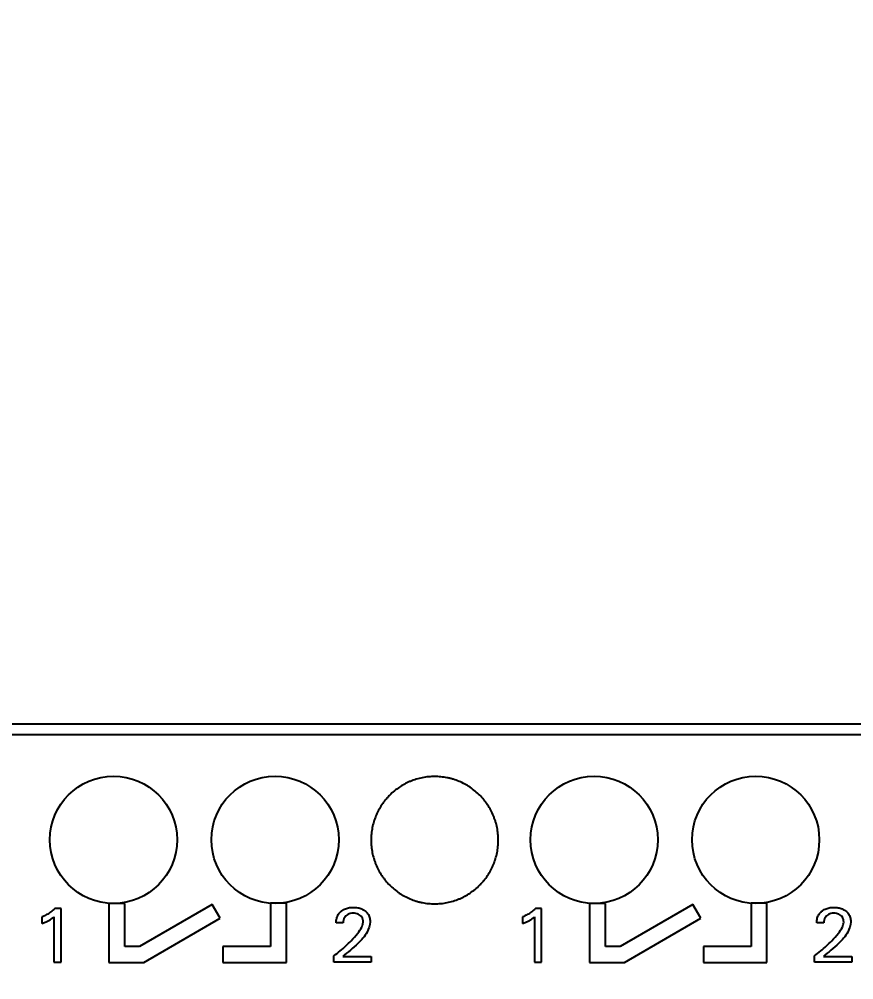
# Model space of a CAD drawing. Extents: x 0 to 420, y 0 to 297.
# Drawn here: x 113.16 to 139.41, y 157.65 to 187.83 of the extents above; entities that cross this region are included whole.
import ezdxf

# ---------------------------------------------------------------- set-up
doc = ezdxf.new("R2010")
doc.units = 0
doc.header["$LTSCALE"] = 23.1
for name, color, linetype in [('10000_FRONT', 7, 'CONTINUOUS'), ('10100_DIM_FRONT', 7, 'CONTINUOUS'), ('10500_FRONT_LABELING', 7, 'CONTINUOUS')]:
    doc.layers.add(name, color=color, linetype=linetype)
doc.styles.get("Standard").update_dxf_attribs({"font": 'txt', "width": 0.8})
doc.dimstyles.new('DIMSTYLE_1', dxfattribs={"dimtxt": 3.5, "dimasz": 3.5, "dimexe": 0.18, "dimexo": 0.0625, "dimgap": 0.09, "dimtad": 1, "dimtxsty": 'STANDARD', "dimcen": 0.09, "dimazin": 3, "dimtp": 0.05, "dimtm": 0.05, "dimtfac": 1, "dimtofl": 0, "dimtmove": 0, "dimatfit": 3, "dimtolj": 1})

# ---------------------------------------------------------------- blocks, each defined once
blk = doc.blocks.new('*D1')
at = {"layer": '10100_DIM_FRONT', "linetype": 'CONTINUOUS'}
for p, q in [((161.977533, 187.833527), (161.977533, 124.539487)), ((82.477533, 147.384527), (82.477533, 124.539487)), ((82.477533, 126.539487), (122.227533, 126.539487)), ((161.977533, 126.539487), (122.227533, 126.539487))]:
    blk.add_line(p, q, dxfattribs=at)
for points in [[(85.977533, 127.039487), (82.477533, 126.539487), (85.977533, 126.039487)], [(158.477533, 126.039487), (161.977533, 126.539487), (158.477533, 127.039487)]]:
    blk.add_solid(points, dxfattribs=at)
at = {"layer": '10100_DIM_FRONT', "linetype": 'CONTINUOUS', "width": 0.714286}
blk.add_text('79,5', height=3.5, dxfattribs=at).set_placement((118.396875, 127.414487))

msp = doc.modelspace()

# ---------------------------------------------------------------- linework, layer by layer
at = {"layer": '10000_FRONT', "color": 7, "linetype": 'CONTINUOUS'}
for p, q in [((90.478, 165.687), (161.978, 165.687)), ((90.478, 165.354), (161.978, 165.354)), ((115.986, 160.049), (115.986, 158.195)), ((116.482, 160.049), (115.986, 160.049)), ((116.482, 158.696), (116.482, 160.049)), ((119.233, 160.014), (116.948, 158.696)), ((119.482, 159.58), (119.233, 160.014)), ((121.063, 160.055), (121.063, 158.695)), ((121.563, 160.055), (121.063, 160.055)), ((121.563, 158.195), (121.563, 160.055)), ((131.097, 160.049), (131.097, 158.195)), ((131.594, 160.049), (131.097, 160.049)), ((131.594, 158.696), (131.594, 160.049)), ((134.344, 160.014), (132.06, 158.696)), ((134.594, 159.58), (134.344, 160.014)), ((136.175, 160.055), (136.175, 158.695)), ((136.675, 160.055), (136.175, 160.055)), ((136.675, 158.195), (136.675, 160.055)), ((117.081, 158.195), (119.482, 159.58)), ((132.192, 158.195), (134.594, 159.58)), ((116.948, 158.696), (116.482, 158.696)), ((119.563, 158.695), (119.563, 158.195)), ((121.063, 158.695), (119.563, 158.695)), ((132.06, 158.696), (131.594, 158.696)), ((134.675, 158.695), (134.675, 158.195)), ((136.175, 158.695), (134.675, 158.695)), ((115.986, 158.195), (117.081, 158.195)), ((119.563, 158.195), (121.563, 158.195)), ((131.097, 158.195), (132.192, 158.195)), ((134.675, 158.195), (136.675, 158.195))]:
    msp.add_line(p, q, dxfattribs=at)
for centre in [(116.129, 162.046), (121.209, 162.046), (131.241, 162.046), (136.321, 162.046)]:
    msp.add_circle(centre, 2, dxfattribs=at)
for points, knots in [([(128.228, 162.035), (128.228, 162.1), (128.224, 162.166), (128.211, 162.296), (128.202, 162.36), (128.177, 162.488), (128.161, 162.551), (128.132, 162.645), (128.122, 162.676), (128.1, 162.738), (128.088, 162.769), (128.051, 162.86), (127.995, 162.977), (127.928, 163.089), (127.874, 163.171), (127.855, 163.198), (127.816, 163.25), (127.796, 163.276), (127.733, 163.353), (127.689, 163.401), (127.551, 163.54), (127.45, 163.623), (127.314, 163.714), (127.286, 163.732), (127.229, 163.766), (127.201, 163.782), (127.114, 163.829), (127.055, 163.857), (126.935, 163.907), (126.873, 163.929), (126.779, 163.957), (126.748, 163.966), (126.684, 163.982), (126.651, 163.989), (126.554, 164.009), (126.425, 164.028), (126.295, 164.034), (126.164, 164.035), (126.099, 164.031), (126, 164.022), (125.967, 164.018), (125.902, 164.008), (125.87, 164.003), (125.773, 163.983), (125.71, 163.968), (125.585, 163.93), (125.524, 163.908), (125.433, 163.87), (125.403, 163.857), (125.358, 163.836), (125.343, 163.829), (125.314, 163.814), (125.241, 163.776), (125.171, 163.734), (125.008, 163.625), (124.907, 163.542), (124.79, 163.426), (124.768, 163.402), (124.723, 163.353), (124.702, 163.328), (124.64, 163.253), (124.601, 163.2), (124.529, 163.092), (124.495, 163.036), (124.449, 162.949), (124.434, 162.92), (124.406, 162.86), (124.392, 162.83), (124.355, 162.739), (124.311, 162.617), (124.279, 162.49), (124.26, 162.394), (124.254, 162.362), (124.245, 162.297), (124.241, 162.265), (124.231, 162.166), (124.228, 162.1), (124.228, 162.035)], [0, 0, 0, 0, 0.03125, 0.03125, 0.0625, 0.0625, 0.09375, 0.09375, 0.109375, 0.109375, 0.125, 0.125, 0.15625, 0.1875, 0.1875, 0.203125, 0.203125, 0.21875, 0.21875, 0.25, 0.25, 0.3125, 0.3125, 0.328125, 0.328125, 0.34375, 0.34375, 0.375, 0.375, 0.40625, 0.40625, 0.421875, 0.421875, 0.4375, 0.4375, 0.46875, 0.5, 0.5, 0.53125, 0.53125, 0.546875, 0.546875, 0.5625, 0.5625, 0.59375, 0.59375, 0.625, 0.625, 0.640625, 0.640625, 0.648438, 0.648438, 0.65625, 0.6875, 0.6875, 0.75, 0.75, 0.765625, 0.765625, 0.78125, 0.78125, 0.8125, 0.8125, 0.84375, 0.84375, 0.859375, 0.859375, 0.875, 0.875, 0.90625, 0.9375, 0.9375, 0.953125, 0.953125, 0.96875, 0.96875, 1, 1, 1, 1]), ([(124.228, 162.035), (124.228, 161.969), (124.231, 161.903), (124.244, 161.773), (124.253, 161.709), (124.278, 161.582), (124.294, 161.518), (124.323, 161.424), (124.333, 161.393), (124.355, 161.331), (124.367, 161.3), (124.404, 161.209), (124.46, 161.092), (124.527, 160.98), (124.581, 160.898), (124.6, 160.872), (124.639, 160.819), (124.659, 160.793), (124.722, 160.716), (124.766, 160.668), (124.904, 160.529), (125.005, 160.446), (125.128, 160.364), (125.141, 160.355), (125.169, 160.337), (125.183, 160.329), (125.226, 160.303), (125.254, 160.287), (125.341, 160.241), (125.4, 160.213), (125.52, 160.163), (125.582, 160.14), (125.676, 160.112), (125.707, 160.103), (125.771, 160.087), (125.804, 160.08), (125.901, 160.06), (126.03, 160.041), (126.16, 160.035), (126.291, 160.034), (126.356, 160.038), (126.455, 160.047), (126.488, 160.051), (126.553, 160.061), (126.585, 160.067), (126.682, 160.086), (126.745, 160.102), (126.87, 160.139), (126.931, 160.161), (127.022, 160.199), (127.052, 160.212), (127.097, 160.233), (127.112, 160.241), (127.141, 160.255), (127.214, 160.293), (127.285, 160.335), (127.447, 160.444), (127.548, 160.527), (127.665, 160.643), (127.688, 160.667), (127.732, 160.716), (127.753, 160.741), (127.815, 160.817), (127.854, 160.869), (127.926, 160.977), (127.96, 161.033), (128.006, 161.12), (128.021, 161.149), (128.049, 161.209), (128.063, 161.239), (128.1, 161.33), (128.144, 161.452), (128.176, 161.579), (128.195, 161.675), (128.201, 161.707), (128.21, 161.772), (128.215, 161.804), (128.224, 161.903), (128.228, 161.969), (128.228, 162.035)], [0, 0, 0, 0, 0.03125, 0.03125, 0.0625, 0.0625, 0.09375, 0.09375, 0.109375, 0.109375, 0.125, 0.125, 0.15625, 0.1875, 0.1875, 0.203125, 0.203125, 0.21875, 0.21875, 0.25, 0.25, 0.3125, 0.3125, 0.320312, 0.320312, 0.328125, 0.328125, 0.34375, 0.34375, 0.375, 0.375, 0.40625, 0.40625, 0.421875, 0.421875, 0.4375, 0.4375, 0.46875, 0.5, 0.5, 0.53125, 0.53125, 0.546875, 0.546875, 0.5625, 0.5625, 0.59375, 0.59375, 0.625, 0.625, 0.640625, 0.640625, 0.648438, 0.648438, 0.65625, 0.6875, 0.6875, 0.75, 0.75, 0.765625, 0.765625, 0.78125, 0.78125, 0.8125, 0.8125, 0.84375, 0.84375, 0.859375, 0.859375, 0.875, 0.875, 0.90625, 0.9375, 0.9375, 0.953125, 0.953125, 0.96875, 0.96875, 1, 1, 1, 1])]:
    msp.add_open_spline(points, degree=3, knots=knots, dxfattribs=at)
at = {"layer": '10500_FRONT_LABELING', "color": 7, "linetype": 'CONTINUOUS'}
for p, q in [((114.479, 159.887), (114.287, 159.887)), ((114.479, 158.196), (114.479, 159.887)), ((129.591, 159.887), (129.398, 159.887)), ((129.591, 158.196), (129.591, 159.887)), ((113.879, 159.625), (113.879, 159.413)), ((114.252, 159.624), (114.252, 158.196)), ((123.35, 159.437), (123.129, 159.437)), ((128.991, 159.625), (128.991, 159.413)), ((129.363, 159.624), (129.363, 158.196)), ((138.461, 159.437), (138.241, 159.437)), ((114.252, 158.196), (114.479, 158.196)), ((123.059, 158.196), (123.059, 158.4)), ((124.232, 158.196), (123.059, 158.196)), ((123.336, 158.382), (124.232, 158.382)), ((124.232, 158.382), (124.232, 158.196)), ((129.363, 158.196), (129.591, 158.196)), ((138.171, 158.196), (138.171, 158.4)), ((139.343, 158.196), (138.171, 158.196)), ((138.448, 158.382), (139.343, 158.382)), ((139.343, 158.382), (139.343, 158.196))]:
    msp.add_line(p, q, dxfattribs=at)
for points, knots in [([(114.287, 159.887), (114.247, 159.849), (114.165, 159.778), (114.028, 159.691), (113.93, 159.645), (113.879, 159.625)], [0, 0, 0, 0, 0.335376, 0.666733, 1, 1, 1, 1]), ([(123.059, 158.4), (123.126, 158.45), (123.254, 158.551), (123.436, 158.71), (123.625, 158.892), (123.799, 159.084), (123.934, 159.278), (123.984, 159.434), (123.97, 159.543), (123.939, 159.616), (123.887, 159.672), (123.822, 159.711), (123.746, 159.734), (123.662, 159.741), (123.577, 159.733), (123.498, 159.706), (123.434, 159.661), (123.384, 159.599), (123.355, 159.522), (123.349, 159.466), (123.35, 159.437)], [0, 0, 0, 0, 0.104116, 0.205085, 0.303144, 0.433178, 0.529839, 0.598022, 0.633057, 0.664801, 0.696393, 0.726886, 0.759247, 0.795227, 0.832181, 0.865789, 0.898315, 0.930542, 0.963549, 1, 1, 1, 1]), ([(123.129, 159.437), (123.129, 159.485), (123.139, 159.578), (123.191, 159.704), (123.279, 159.802), (123.389, 159.873), (123.52, 159.914), (123.662, 159.925), (123.802, 159.915), (123.93, 159.879), (124.04, 159.816), (124.131, 159.727), (124.186, 159.606), (124.211, 159.403), (124.101, 159.095), (123.791, 158.732), (123.491, 158.512), (123.336, 158.382)], [0, 0, 0, 0, 0.047634, 0.090966, 0.134024, 0.175852, 0.219839, 0.26854, 0.316048, 0.358805, 0.398874, 0.441275, 0.482994, 0.528552, 0.640457, 0.793497, 1, 1, 1, 1]), ([(129.398, 159.887), (129.359, 159.849), (129.276, 159.778), (129.139, 159.691), (129.041, 159.645), (128.991, 159.625)], [0, 0, 0, 0, 0.335376, 0.666733, 1, 1, 1, 1]), ([(138.171, 158.4), (138.237, 158.45), (138.365, 158.551), (138.547, 158.71), (138.737, 158.892), (138.911, 159.084), (139.045, 159.278), (139.095, 159.434), (139.082, 159.543), (139.051, 159.616), (138.999, 159.672), (138.934, 159.711), (138.858, 159.734), (138.774, 159.741), (138.688, 159.733), (138.61, 159.706), (138.545, 159.661), (138.496, 159.599), (138.467, 159.522), (138.461, 159.466), (138.461, 159.437)], [0, 0, 0, 0, 0.104116, 0.205085, 0.303144, 0.433178, 0.529839, 0.598022, 0.633057, 0.664801, 0.696393, 0.726886, 0.759247, 0.795227, 0.832181, 0.865789, 0.898315, 0.930542, 0.963549, 1, 1, 1, 1]), ([(138.241, 159.437), (138.24, 159.485), (138.25, 159.578), (138.303, 159.704), (138.39, 159.802), (138.501, 159.873), (138.632, 159.914), (138.773, 159.925), (138.913, 159.915), (139.041, 159.879), (139.152, 159.816), (139.242, 159.727), (139.298, 159.606), (139.323, 159.403), (139.212, 159.095), (138.902, 158.732), (138.603, 158.512), (138.448, 158.382)], [0, 0, 0, 0, 0.047634, 0.090966, 0.134024, 0.175852, 0.219839, 0.26854, 0.316048, 0.358805, 0.398874, 0.441275, 0.482994, 0.528552, 0.640457, 0.793497, 1, 1, 1, 1]), ([(113.879, 159.413), (113.914, 159.427), (113.98, 159.454), (114.071, 159.498), (114.136, 159.537), (114.182, 159.569), (114.216, 159.595), (114.24, 159.614), (114.252, 159.624)], [0, 0, 0, 0, 0.263331, 0.496838, 0.701719, 0.791454, 0.890837, 1, 1, 1, 1]), ([(128.991, 159.413), (129.026, 159.427), (129.092, 159.454), (129.182, 159.498), (129.247, 159.537), (129.294, 159.569), (129.328, 159.595), (129.351, 159.614), (129.363, 159.624)], [0, 0, 0, 0, 0.263331, 0.496838, 0.701719, 0.791454, 0.890837, 1, 1, 1, 1])]:
    msp.add_open_spline(points, degree=3, knots=knots, dxfattribs=at)

# ---------------------------------------------------------------- dimensions: what is measured, and where the dimension line sits
at = {"layer": '10100_DIM_FRONT', "linetype": 'CONTINUOUS'}
dim = msp.add_linear_dim(base=(161.978, 126.539), p1=(82.478, 147.385), p2=(161.978, 187.834), text='79,5', dimstyle='DIMSTYLE_1', dxfattribs=at)
dim.commit()
dim.dimension.update_dxf_attribs({"geometry": '*D1', "text_midpoint": (123.397, 129.164), "dimtype": 160})

doc.saveas('drawing.dxf')
